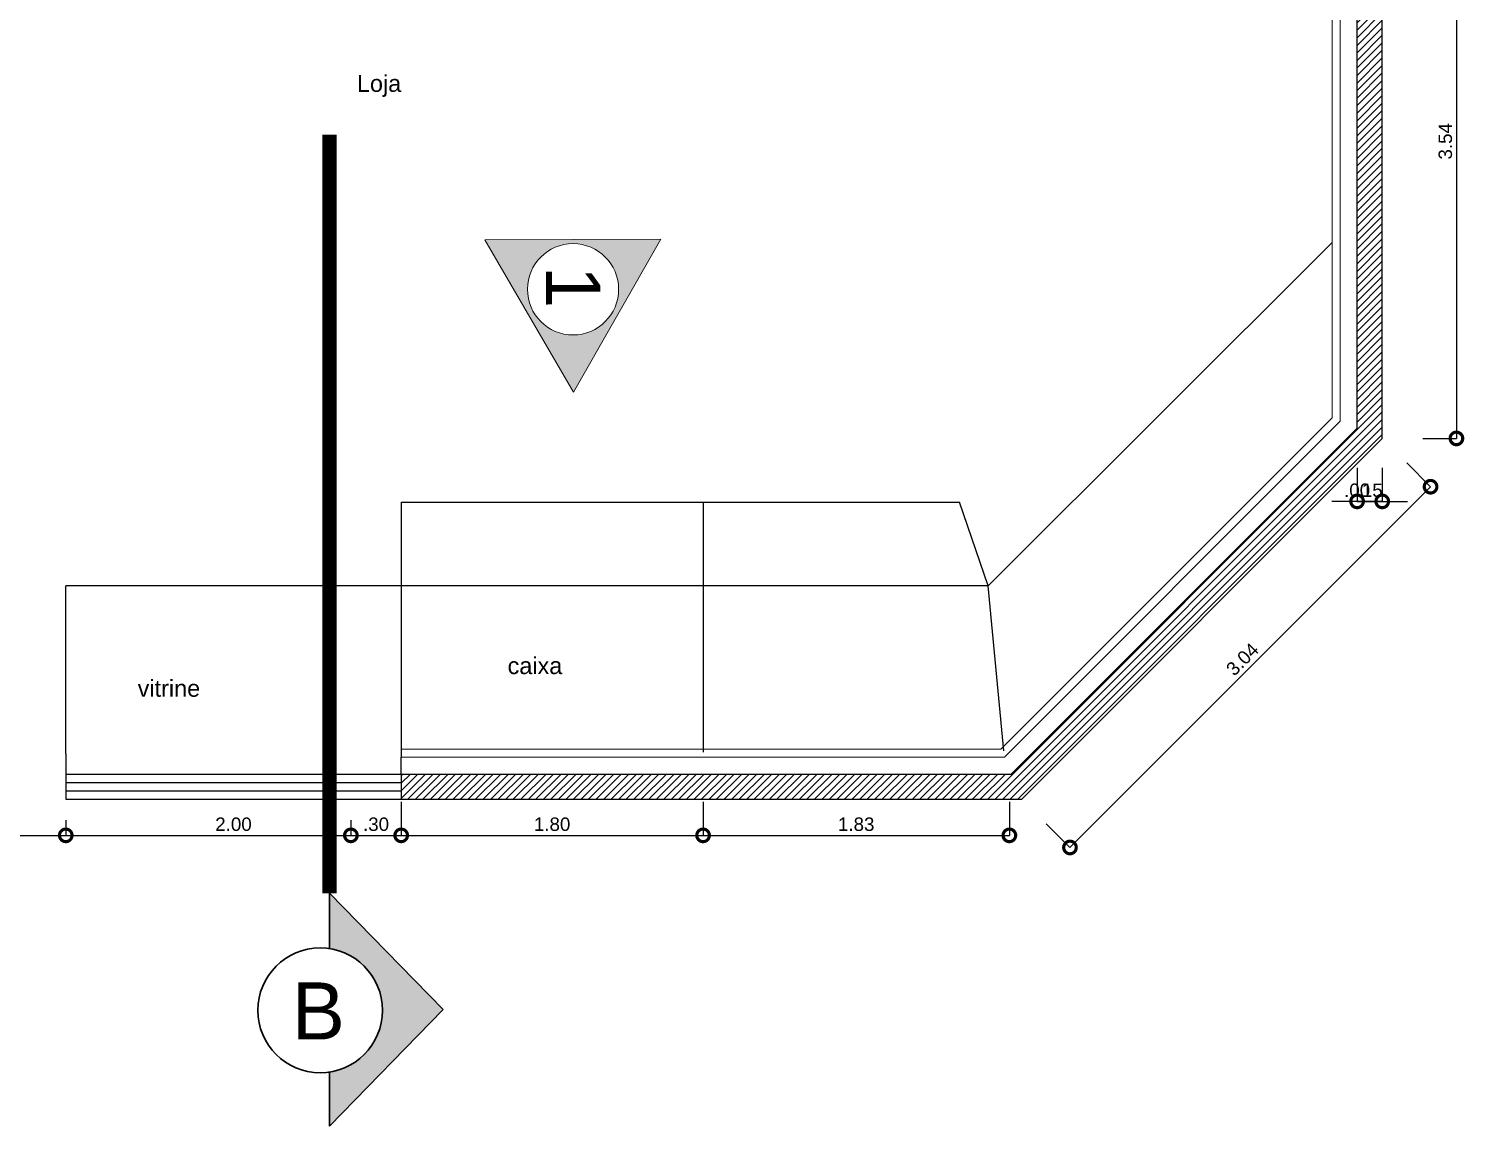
# Model space of a CAD drawing. Header units: millimetres. Extents: x 12559 to 15472, y 18493 to 18672.
# Drawn here: x 12607.48 to 12616.04, y 18545.9 to 18552.44 of the extents above; entities that cross this region are included whole.
import ezdxf
from ezdxf.enums import TextEntityAlignment as Align

# ---------------------------------------------------------------- set-up
doc = ezdxf.new("R2010")
doc.units = ezdxf.units.MM
doc.linetypes.add('DASHDOT', pattern=[18.5, 12, -3, 0.5, -3])
doc.layers.get('0').update_dxf_attribs({"lineweight": 9})
for name, color, linetype in [('02', 2, 'Continuous'), ('CORTE', 5, 'Continuous'), ('COTAS', 1, 'Continuous'), ('mdf', 3, 'Continuous'), ('Parede', 5, 'Continuous')]:
    doc.layers.add(name, color=color, linetype=linetype)
doc.layers.add('gesso', color=6, linetype='Continuous', lineweight=5, plot=False)
doc.layers.add('Texto', color=6, linetype='Continuous', lineweight=30)
doc.styles.add('Arial', font='arial.ttf')
doc.styles.add('ESC-100-GERAL', font='arial.ttf', dxfattribs={"height": 0.2})
doc.styles.add('R60-50', font='arial.ttf', dxfattribs={"height": 0.08})
doc.styles.add('R80-50', font='arial.ttf', dxfattribs={"height": 0.1})
doc.dimstyles.new('1-50', dxfattribs={"dimtxt": 0.08, "dimasz": 0.15, "dimexe": 0, "dimexo": 0.125, "dimgap": 0.025, "dimtad": 1, "dimzin": 4, "dimdsep": 46, "dimtxsty": 'R60-50', "dimblk": 'DOTSMALL', "dimcen": 0, "dimclrd": 10, "dimclre": 10, "dimclrt": 2, "dimaunit": 1, "dimadec": 0, "dimazin": 1, "dimtfac": 1, "dimtix": 1, "dimtmove": 2, "dimatfit": 3, "dimldrblk": 'DOTSMALL', "dimfxl": 0.2, "dimfxlon": 1, "dimtolj": 1, "dimtzin": 0, "dimarcsym": 0})

# ---------------------------------------------------------------- blocks, each defined once
blk = doc.blocks.new('_DOTSMALL')
at = {"color": 0, "linetype": 'ByBlock', "const_width": 0.5}
blk.add_lwpolyline([(-0.0625, 0, 1), (0.0625, 0, 1)], format="xyb", close=True, dxfattribs=at)
blk = doc.blocks.new('*D70')
at = {"layer": 'COTAS', "color": 10, "lineweight": -2, "transparency": 16777216}
for p, q in [((12605.3055, 18547.7279), (12605.3055, 18547.6373)), ((12607.7055, 18547.7279), (12607.7055, 18547.6373)), ((12605.3055, 18547.6373), (12607.7055, 18547.6373))]:
    blk.add_line(p, q, dxfattribs=at)
at = {"layer": 'Defpoints', "color": 0, "transparency": 16777216}
for p in [(12605.3055, 18547.8529), (12607.7055, 18547.8529), (12607.7055, 18547.6373)]:
    blk.add_point(p, dxfattribs=at)
at = {"layer": 'COTAS', "color": 10, "lineweight": -2, "transparency": 16777216, "xscale": 0.15, "yscale": 0.15, "zscale": 0.15, "rotation": 180}
blk.add_blockref('_DOTSMALL', (12605.3055, 18547.6373), dxfattribs=at)
at = {"layer": 'COTAS', "color": 10, "lineweight": -2, "transparency": 16777216, "xscale": 0.15, "yscale": 0.15, "zscale": 0.15}
blk.add_blockref('_DOTSMALL', (12607.7055, 18547.6373), dxfattribs=at)
at = {"layer": 'COTAS', "color": 2, "transparency": 16777216, "insert": (12606.5055, 18547.7032), "char_height": 0.08, "attachment_point": 5, "style": 'R60-50'}
blk.add_mtext('\\A1;2.40', dxfattribs=at)
blk = doc.blocks.new('*D71')
at = {"layer": 'COTAS', "color": 10, "lineweight": -2, "transparency": 16777216}
for p, q in [((12607.7055, 18547.7279), (12607.7055, 18547.6373)), ((12609.7055, 18547.7279), (12609.7055, 18547.6373)), ((12607.7055, 18547.6373), (12609.7055, 18547.6373))]:
    blk.add_line(p, q, dxfattribs=at)
at = {"layer": 'Defpoints', "color": 0, "transparency": 16777216}
for p in [(12607.7055, 18547.8529), (12609.7055, 18547.8529), (12609.7055, 18547.6373)]:
    blk.add_point(p, dxfattribs=at)
at = {"layer": 'COTAS', "color": 10, "lineweight": -2, "transparency": 16777216, "xscale": 0.15, "yscale": 0.15, "zscale": 0.15, "rotation": 180}
blk.add_blockref('_DOTSMALL', (12607.7055, 18547.6373), dxfattribs=at)
at = {"layer": 'COTAS', "color": 10, "lineweight": -2, "transparency": 16777216, "xscale": 0.15, "yscale": 0.15, "zscale": 0.15}
blk.add_blockref('_DOTSMALL', (12609.7055, 18547.6373), dxfattribs=at)
at = {"layer": 'COTAS', "color": 2, "transparency": 16777216, "insert": (12608.7055, 18547.7032), "char_height": 0.08, "attachment_point": 5, "style": 'R60-50'}
blk.add_mtext('\\A1;2.00', dxfattribs=at)
blk = doc.blocks.new('*D72')
at = {"layer": 'COTAS', "color": 10, "lineweight": -2, "transparency": 16777216}
for p, q in [((12609.7055, 18547.8373), (12609.7055, 18547.6373)), ((12609.4055, 18547.7279), (12609.4055, 18547.6373)), ((12609.4055, 18547.6373), (12609.7055, 18547.6373))]:
    blk.add_line(p, q, dxfattribs=at)
at = {"layer": 'Defpoints', "color": 0, "transparency": 16777216}
for p in [(12609.7055, 18548.1509), (12609.4055, 18547.8529), (12609.7055, 18547.6373)]:
    blk.add_point(p, dxfattribs=at)
at = {"layer": 'COTAS', "color": 10, "lineweight": -2, "transparency": 16777216, "xscale": 0.15, "yscale": 0.15, "zscale": 0.15, "rotation": 180}
blk.add_blockref('_DOTSMALL', (12609.4055, 18547.6373), dxfattribs=at)
at = {"layer": 'COTAS', "color": 10, "lineweight": -2, "transparency": 16777216, "xscale": 0.15, "yscale": 0.15, "zscale": 0.15}
blk.add_blockref('_DOTSMALL', (12609.7055, 18547.6373), dxfattribs=at)
at = {"layer": 'COTAS', "color": 2, "transparency": 16777216, "insert": (12609.5555, 18547.7032), "char_height": 0.08, "attachment_point": 5, "style": 'R60-50'}
blk.add_mtext('\\A1;.30', dxfattribs=at)
blk = doc.blocks.new('*D73')
at = {"layer": 'COTAS', "color": 10, "lineweight": -2, "transparency": 16777216}
for p, q in [((12609.7055, 18547.8373), (12609.7055, 18547.6373)), ((12611.5055, 18547.8373), (12611.5055, 18547.6373)), ((12609.7055, 18547.6373), (12611.5055, 18547.6373))]:
    blk.add_line(p, q, dxfattribs=at)
at = {"layer": 'Defpoints', "color": 0, "transparency": 16777216}
for p in [(12609.7055, 18548.1509), (12611.5055, 18548.1329), (12611.5055, 18547.6373)]:
    blk.add_point(p, dxfattribs=at)
at = {"layer": 'COTAS', "color": 10, "lineweight": -2, "transparency": 16777216, "xscale": 0.15, "yscale": 0.15, "zscale": 0.15, "rotation": 180}
blk.add_blockref('_DOTSMALL', (12609.7055, 18547.6373), dxfattribs=at)
at = {"layer": 'COTAS', "color": 10, "lineweight": -2, "transparency": 16777216, "xscale": 0.15, "yscale": 0.15, "zscale": 0.15}
blk.add_blockref('_DOTSMALL', (12611.5055, 18547.6373), dxfattribs=at)
at = {"layer": 'COTAS', "color": 2, "transparency": 16777216, "insert": (12610.6055, 18547.7032), "char_height": 0.08, "attachment_point": 5, "style": 'R60-50'}
blk.add_mtext('\\A1;1.80', dxfattribs=at)
blk = doc.blocks.new('*D74')
at = {"layer": 'COTAS', "color": 10, "lineweight": -2, "transparency": 16777216}
for p, q in [((12611.5055, 18547.8373), (12611.5055, 18547.6373)), ((12613.332, 18547.8373), (12613.332, 18547.6373)), ((12611.5055, 18547.6373), (12613.332, 18547.6373))]:
    blk.add_line(p, q, dxfattribs=at)
at = {"layer": 'Defpoints', "color": 0, "transparency": 16777216}
for p in [(12611.5055, 18548.1329), (12613.332, 18548.1329), (12613.332, 18547.6373)]:
    blk.add_point(p, dxfattribs=at)
at = {"layer": 'COTAS', "color": 10, "lineweight": -2, "transparency": 16777216, "xscale": 0.15, "yscale": 0.15, "zscale": 0.15, "rotation": 180}
blk.add_blockref('_DOTSMALL', (12611.5055, 18547.6373), dxfattribs=at)
at = {"layer": 'COTAS', "color": 10, "lineweight": -2, "transparency": 16777216, "xscale": 0.15, "yscale": 0.15, "zscale": 0.15}
blk.add_blockref('_DOTSMALL', (12613.332, 18547.6373), dxfattribs=at)
at = {"layer": 'COTAS', "color": 2, "transparency": 16777216, "insert": (12612.4187, 18547.7032), "char_height": 0.08, "attachment_point": 5, "style": 'R60-50'}
blk.add_mtext('\\A1;1.83', dxfattribs=at)
blk = doc.blocks.new('*D75')
at = {"layer": 'COTAS', "color": 10, "lineweight": -2, "transparency": 16777216}
for p, q in [((12615.7019, 18549.8565), (12615.8434, 18549.7151)), ((12613.6934, 18547.5651), (12615.8434, 18549.7151)), ((12613.5519, 18547.7065), (12613.6934, 18547.5651))]:
    blk.add_line(p, q, dxfattribs=at)
at = {"layer": 'Defpoints', "color": 0, "transparency": 16777216}
for p in [(12615.5555, 18550.0029), (12615.8434, 18549.7151), (12613.4055, 18547.8529)]:
    blk.add_point(p, dxfattribs=at)
at = {"layer": 'COTAS', "color": 10, "lineweight": -2, "transparency": 16777216, "xscale": 0.15, "yscale": 0.15, "zscale": 0.15}
for p, rotation in [((12615.8434, 18549.7151), 44.99999999997576), ((12613.6934, 18547.5651), 224.9999999999758)]:
    blk.add_blockref('_DOTSMALL', p, dxfattribs=dict(at, rotation=rotation))
at = {"layer": 'COTAS', "color": 2, "transparency": 16777216, "insert": (12614.7218, 18548.6866), "char_height": 0.08, "attachment_point": 5, "rotation": 45, "style": 'R60-50'}
blk.add_mtext('\\A1;3.04', dxfattribs=at)
blk = doc.blocks.new('*D76')
at = {"layer": 'COTAS', "color": 10, "lineweight": -2, "transparency": 16777216}
for p, q in [((12615.4055, 18549.8277), (12615.4055, 18549.6277)), ((12615.5555, 18549.8277), (12615.5555, 18549.6277)), ((12615.4055, 18549.6277), (12615.2555, 18549.6277)), ((12615.5555, 18549.6277), (12615.4055, 18549.6277)), ((12615.5555, 18549.6277), (12615.7055, 18549.6277))]:
    blk.add_line(p, q, dxfattribs=at)
at = {"layer": 'Defpoints', "color": 0, "transparency": 16777216}
for p in [(12615.4055, 18550.065), (12615.5555, 18550.0029), (12615.4055, 18549.6277)]:
    blk.add_point(p, dxfattribs=at)
at = {"layer": 'COTAS', "color": 10, "lineweight": -2, "transparency": 16777216, "xscale": 0.15, "yscale": 0.15, "zscale": 0.15}
blk.add_blockref('_DOTSMALL', (12615.4055, 18549.6277), dxfattribs=at)
at = {"layer": 'COTAS', "color": 10, "lineweight": -2, "transparency": 16777216, "xscale": 0.15, "yscale": 0.15, "zscale": 0.15, "rotation": 180}
blk.add_blockref('_DOTSMALL', (12615.5555, 18549.6277), dxfattribs=at)
at = {"layer": 'COTAS', "color": 2, "transparency": 16777216, "insert": (12615.4805, 18549.6936), "char_height": 0.08, "attachment_point": 5, "style": 'R60-50'}
blk.add_mtext('\\A1;.15', dxfattribs=at)
blk = doc.blocks.new('*D77')
at = {"layer": 'COTAS', "color": 10, "lineweight": -2, "transparency": 16777216}
for p, q in [((12615.4055, 18549.8277), (12615.4055, 18549.6277)), ((12615.4055, 18549.8277), (12615.4055, 18549.6277)), ((12615.4055, 18549.6277), (12615.2555, 18549.6277)), ((12615.4055, 18549.6277), (12615.5555, 18549.6277))]:
    blk.add_line(p, q, dxfattribs=at)
at = {"layer": 'Defpoints', "color": 0, "transparency": 16777216}
for p in [(12615.4055, 18559.0029), (12615.4055, 18550.065), (12615.4055, 18549.6277)]:
    blk.add_point(p, dxfattribs=at)
at = {"layer": 'COTAS', "color": 10, "lineweight": -2, "transparency": 16777216, "xscale": 0.15, "yscale": 0.15, "zscale": 0.15}
blk.add_blockref('_DOTSMALL', (12615.4055, 18549.6277), dxfattribs=at)
at = {"layer": 'COTAS', "color": 10, "lineweight": -2, "transparency": 16777216, "xscale": 0.15, "yscale": 0.15, "zscale": 0.15, "rotation": 180}
blk.add_blockref('_DOTSMALL', (12615.4055, 18549.6277), dxfattribs=at)
at = {"layer": 'COTAS', "color": 2, "transparency": 16777216, "insert": (12615.4055, 18549.6936), "char_height": 0.08, "attachment_point": 5, "style": 'R60-50'}
blk.add_mtext('\\A1;.00', dxfattribs=at)
blk = doc.blocks.new('*D78')
at = {"layer": 'COTAS', "color": 10, "lineweight": -2, "transparency": 16777216}
for p, q in [((12615.4055, 18549.8277), (12615.4055, 18549.6277)), ((12615.5555, 18549.8277), (12615.5555, 18549.6277)), ((12615.4055, 18549.6277), (12615.2555, 18549.6277)), ((12615.4055, 18549.6277), (12615.5555, 18549.6277)), ((12615.5555, 18549.6277), (12615.7055, 18549.6277))]:
    blk.add_line(p, q, dxfattribs=at)
at = {"layer": 'Defpoints', "color": 0, "transparency": 16777216}
for p in [(12615.5555, 18559.1529), (12615.4055, 18559.0029), (12615.5555, 18549.6277)]:
    blk.add_point(p, dxfattribs=at)
at = {"layer": 'COTAS', "color": 10, "lineweight": -2, "transparency": 16777216, "xscale": 0.15, "yscale": 0.15, "zscale": 0.15}
blk.add_blockref('_DOTSMALL', (12615.4055, 18549.6277), dxfattribs=at)
at = {"layer": 'COTAS', "color": 10, "lineweight": -2, "transparency": 16777216, "xscale": 0.15, "yscale": 0.15, "zscale": 0.15, "rotation": 180}
blk.add_blockref('_DOTSMALL', (12615.5555, 18549.6277), dxfattribs=at)
at = {"layer": 'COTAS', "color": 2, "transparency": 16777216, "insert": (12615.4805, 18549.6936), "char_height": 0.08, "attachment_point": 5, "style": 'R60-50'}
blk.add_mtext('\\A1;.15', dxfattribs=at)
blk = doc.blocks.new('*D86')
at = {"layer": 'COTAS', "color": 10, "lineweight": -2, "transparency": 16777216}
for p, q in [((12615.7978, 18553.5445), (12615.9978, 18553.5445)), ((12615.9978, 18553.5445), (12615.9978, 18550.0029)), ((12615.7978, 18550.0029), (12615.9978, 18550.0029))]:
    blk.add_line(p, q, dxfattribs=at)
at = {"layer": 'Defpoints', "color": 0, "transparency": 16777216}
for p in [(12615.4055, 18553.5445), (12615.5555, 18550.0029), (12615.9978, 18550.0029)]:
    blk.add_point(p, dxfattribs=at)
at = {"layer": 'COTAS', "color": 10, "lineweight": -2, "transparency": 16777216, "xscale": 0.15, "yscale": 0.15, "zscale": 0.15}
for p, rotation in [((12615.9978, 18553.5445), 90), ((12615.9978, 18550.0029), 270)]:
    blk.add_blockref('_DOTSMALL', p, dxfattribs=dict(at, rotation=rotation))
at = {"layer": 'COTAS', "color": 2, "transparency": 16777216, "insert": (12615.9319, 18551.7737), "char_height": 0.08, "attachment_point": 5, "rotation": 90, "style": 'R60-50'}
blk.add_mtext('\\A1;3.54', dxfattribs=at)

msp = doc.modelspace()

# ---------------------------------------------------------------- hatches: boundary and pattern name
h = msp.add_hatch()
h.set_pattern_fill('ANSI31', color=1, scale=0.01)
h.set_pattern_definition([(45, (12615.405508, 18553.692528), (-0.02245064, 0.02245064), [])])
h.paths.add_polyline_path([(12603.4055, 18559.0029), (12615.4055, 18559.0029), (12615.4055, 18553.8925), (12615.5555, 18553.8925), (12615.5555, 18559.1529), (12603.2555, 18559.1529), (12603.2555, 18553.9029), (12603.4055, 18553.9029)])
h.paths.add_polyline_path([(12615.5555, 18550.0029), (12615.5555, 18553.6925), (12615.4055, 18553.6925), (12615.4055, 18550.065), (12613.3434, 18548.0029), (12609.7055, 18548.0029), (12609.7055, 18547.8529), (12613.4055, 18547.8529)])
h = msp.add_hatch(color=252)
h.paths.add_polyline_path([(12610.7323, 18550.2794), (12611.2542, 18551.1905), (12610.2043, 18551.187)])
h.paths.add_polyline_path([(12611.0023, 18550.8927, -1), (12610.4582, 18550.8908, -1)], flags=16)
at = {"layer": 'Texto'}
h = msp.add_hatch(color=253, dxfattribs=at)
h.dxf.hatch_style = 1
h.paths.add_polyline_path([(12609.2784, 18545.9035), (12609.2784, 18546.2269, 0.370622), (12609.5942, 18546.5944, 0.370622), (12609.2784, 18546.9618), (12609.2784, 18547.2922), (12609.9567, 18546.5995)])

# ---------------------------------------------------------------- linework, layer by layer
at = {"color": 252}
msp.add_lwpolyline([(12611.2542, 18551.1905), (12610.2043, 18551.187), (12610.7323, 18550.2794)], close=True, dxfattribs=at)
msp.add_circle((12610.7303, 18550.8917), 0.272, dxfattribs=at)
at = {"layer": '02'}
for points in [[(12607.7055, 18547.9529), (12609.4055, 18547.9529), (12609.7055, 18547.9529)], [(12607.7055, 18547.9029), (12609.4055, 18547.9029), (12609.7055, 18547.9029)]]:
    msp.add_lwpolyline(points, dxfattribs=at)
at = {"layer": 'CORTE', "linetype": 'DASHDOT', "ltscale": 0.1, "const_width": 0.0851}
msp.add_lwpolyline([(12609.2784, 18551.8142), (12609.2784, 18547.2922)], dxfattribs=at)
at = {"layer": 'gesso'}
msp.add_line((12609.7055, 18548.1029), (12609.7055, 18548.1509), dxfattribs=at)
for points in [[(12609.7055, 18548.1029), (12613.302, 18548.1029), (12615.3055, 18550.1065), (12615.3055, 18553.5445)], [(12609.7055, 18548.1509), (12613.2821, 18548.1509), (12615.2575, 18550.1263), (12615.2575, 18553.5445)]]:
    msp.add_lwpolyline(points, dxfattribs=at)
at = {"layer": 'mdf'}
for p, q in [((12613.2055, 18549.124), (12615.2575, 18551.1709)), ((12609.7055, 18549.624), (12613.0356, 18549.624)), ((12609.7055, 18549.624), (12609.7055, 18548.1029)), ((12611.5055, 18549.624), (12611.5055, 18548.1329)), ((12613.2055, 18549.124), (12613.0356, 18549.624)), ((12613.2983, 18548.1417), (12613.2055, 18549.124))]:
    msp.add_line(p, q, dxfattribs=at)
at = {"layer": 'mdf', "color": 3}
msp.add_line((12613.2055, 18549.124), (12609.7055, 18549.124), dxfattribs=at)
at = {"layer": 'Parede'}
for p, q in [((12609.7055, 18549.124), (12607.7055, 18549.124)), ((12607.7055, 18548.124), (12607.7055, 18549.124)), ((12607.7055, 18548.124), (12607.7055, 18548.0029)), ((12609.7055, 18548.0029), (12609.7055, 18548.1029)), ((12607.7055, 18548.0029), (12607.7055, 18547.8529)), ((12609.7055, 18548.0029), (12609.7055, 18547.8529))]:
    msp.add_line(p, q, dxfattribs=at)
for points in [[(12615.5555, 18550.0029), (12615.5555, 18559.1529), (12603.2555, 18559.1529), (12603.2555, 18547.8529), (12605.3055, 18547.8529)], [(12607.7055, 18548.0029), (12609.4055, 18548.0029), (12613.3434, 18548.0029), (12615.4055, 18550.065), (12615.4055, 18553.6925)], [(12607.7055, 18547.8529), (12609.4055, 18547.8529), (12613.4055, 18547.8529), (12615.5555, 18550.0029)]]:
    msp.add_lwpolyline(points, dxfattribs=at)
at = {"layer": 'Texto', "color": 3}
for p, q in [((12609.2784, 18546.9614), (12609.2784, 18547.2922)), ((12609.2784, 18547.2922), (12609.9567, 18546.5995)), ((12609.2784, 18545.9035), (12609.9567, 18546.5995)), ((12609.2784, 18546.2269), (12609.2784, 18545.9035))]:
    msp.add_line(p, q, dxfattribs=at)
at = {"layer": 'Texto', "color": 2}
msp.add_circle((12609.2225, 18546.5944), 0.3717, dxfattribs=at)

# ---------------------------------------------------------------- texts
at = {"color": 252, "style": 'ESC-100-GERAL'}
msp.add_text('1', height=0.324, rotation=270.05664, dxfattribs=at).set_placement((12610.7316, 18550.905), align=Align.MIDDLE_CENTER)
at = {"layer": 'Texto', "color": 10, "style": 'Arial'}
msp.add_text('B', height=0.3403, dxfattribs=at).set_placement((12609.2117, 18546.4209), align=Align.CENTER)
at = {"layer": 'Texto', "char_height": 0.1, "width": 1.102199, "attachment_point": 1, "style": 'R80-50'}
for s, insert in [('Loja ', (12609.4415, 18552.1685)), ('caixa ', (12610.3401, 18548.6983)), ('vitrine', (12608.1343, 18548.5634))]:
    msp.add_mtext(s, dxfattribs=dict(at, insert=insert))

# ---------------------------------------------------------------- dimensions: what is measured, and where the dimension line sits
at = {"layer": 'COTAS'}
for base, p1, p2, picture, middle in [((12615.5555, 18549.6277), (12615.4055, 18559.0029), (12615.5555, 18559.1529), '*D78', (12615.4805, 18549.6936)), ((12615.4055075233, 18549.6277048372), (12615.4055075233, 18550.0650341852), (12615.4055075233, 18559.0029021508), '*D77', (12615.4055075233, 18549.6935506762)), ((12615.4055, 18549.6277), (12615.5555, 18550.0029), (12615.4055, 18550.065), '*D76', (12615.4805, 18549.6936)), ((12609.7055, 18547.6373), (12609.4055, 18547.8529), (12609.7055, 18548.1509), '*D72', (12609.5555, 18547.7032)), ((12611.5055, 18547.6373), (12609.7055, 18548.1509), (12611.5055, 18548.1329), '*D73', (12610.6055, 18547.7032)), ((12613.332, 18547.6373), (12611.5055, 18548.1329), (12613.332, 18548.1329), '*D74', (12612.4187, 18547.7032)), ((12607.7055, 18547.6373), (12605.3055, 18547.8529), (12607.7055, 18547.8529), '*D70', (12606.5055, 18547.7032)), ((12609.7055, 18547.6373), (12607.7055, 18547.8529), (12609.7055, 18547.8529), '*D71', (12608.7055, 18547.7032))]:
    dim = msp.add_linear_dim(base=base, p1=p1, p2=p2, dimstyle='1-50', dxfattribs=at)
    dim.commit()
    dim.dimension.update_dxf_attribs({"geometry": picture, "text_midpoint": middle})
dim = msp.add_linear_dim(base=(12615.9978, 18550.0029), p1=(12615.4055, 18553.5445), p2=(12615.5555, 18550.0029), angle=90, dimstyle='1-50', dxfattribs=at)
dim.commit()
dim.dimension.update_dxf_attribs({"geometry": '*D86', "text_midpoint": (12615.9319, 18551.7737)})
dim = msp.add_aligned_dim(p1=(12613.4055, 18547.8529), p2=(12615.5555, 18550.0029), distance=-0.4071, dimstyle='1-50', dxfattribs=at)
dim.commit()
dim.dimension.update_dxf_attribs({"geometry": '*D75', "text_midpoint": (12614.7218, 18548.6866)})

doc.saveas('drawing.dxf')
